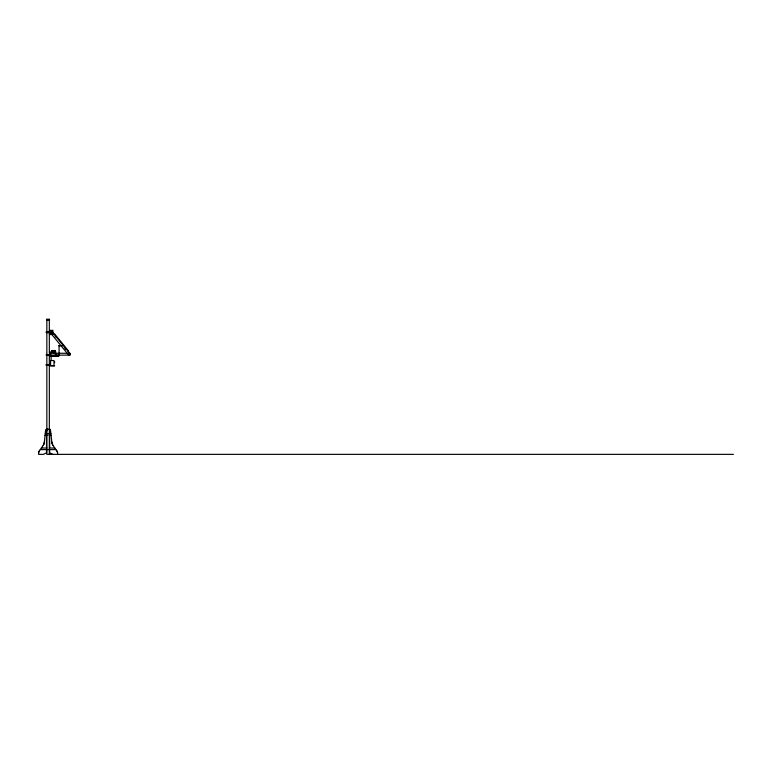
<?xml version="1.0" encoding="UTF-8"?>
<svg xmlns="http://www.w3.org/2000/svg" width="772" height="772" viewBox="0 0 772 772"><rect width="100%" height="100%" fill="white"/><g stroke="black" fill="none" stroke-linecap="round" stroke-linejoin="round"><path stroke-width="1.16" d="M46.513 449.613L46.513 452.846L43.357 454.361L38.6 454.361L38.6 453.174A3.754 3.744 -90 0 1 39.285 451.012L43.232 445.367A8.164 8.164 0 0 0 44.351 442.018L45.635 429.879L46.513 429.049L50.412 429.464L51.83 442.018A8.164 8.164 0 0 0 52.95 445.367L56.906 451.012A3.754 3.744 -90 0 1 57.582 453.174L57.582 454.361M54.551 350.864L55.169 350.893M50.788 333.205L51.946 331.671M68.679 353.759C68.776 356.201 70.754 353.045 68.187 353.267L68.187 354.531M53.596 351.25L54.204 350.652M69.123 353.576L69.779 353.537M51.367 332.442L52.091 331.844M51.232 333.755L52.679 332.568M54.059 334.257L54.542 333.871L68.718 351.241L68.235 351.636M55.111 337.026L55.835 336.428M64.163 348.124L64.887 347.535M65.34 349.571L66.064 348.983M67.376 353.537L69.239 355.13M69.49 354.734L68.862 354.744M46.523 319.203L49.64 319.203M46.523 320.129L49.64 320.129M46.156 331.97L50.209 331.97M46.156 332.597L50.209 332.597M52.921 334.508L49.495 334.508L49.495 330.368L52.921 330.368L52.921 334.508L50.807 331.69L52.921 334.401M62.378 345.817L59.068 345.817L59.068 355.487M52.033 350.951L53.905 350.951M55.632 352.061L51.27 352.061L51.27 351.443L55.632 351.443L55.632 354.087M46.214 354.512L50.267 354.512M46.214 355.139L50.267 355.139M58.527 356.114L52.921 352.283L49.495 352.283L49.495 356.423L58.527 356.423L49.813 356.114L49.813 352.283M46.059 364.577L50.112 364.577L50.112 365.195L46.059 365.195M45.22 433.796L50.962 433.796M45.056 435.369L47.082 435.369M49.109 435.369L51.135 435.369M41.37 448.03L46.976 448.03M49.215 448.03L54.812 448.03M40.26 449.613L55.922 449.613M733.4 454.361L46.841 454.361L46.841 355.139M52.824 454.361L49.678 452.846L49.678 449.613M69.557 354.637L68.312 353.267M58.768 345.509L59.367 346.117M58.768 355.188L59.367 355.786M55.323 351.443L55.323 350.507L54.387 350.507L54.387 351.443M54.619 361.489L54.619 362.734M54.001 365.532L54.001 360.553L50.576 360.553L50.576 365.532M52.515 351.443L52.515 350.507L51.579 350.507L51.579 351.443M51.135 356.577L51.097 360.553M49.813 330.368L49.813 334.508M49.678 429.049L49.678 433.796M49.678 435.369L49.678 448.03M49.331 320.129L49.331 330.918M49.331 333.311L49.331 352.495M49.331 356.085L49.331 454.361M48.086 354.512L48.086 355.139M48.028 331.97L48.028 332.597M47.932 364.577L47.932 365.195M47.304 429.049L47.304 430.631M46.841 320.129L46.841 354.512M46.513 429.049L46.513 433.796M46.513 435.369L46.513 448.03M52.95 445.367A8.145 8.116 -90 0 1 51.83 442.018M44.351 442.018A8.145 8.116 -90 0 1 43.232 445.367M56.906 451.012A3.763 3.763 0 0 1 57.582 453.174M38.6 453.174A3.763 3.763 0 0 1 39.285 451.012M50.469 353.952L51.367 355.13L70.049 355.13L70.049 353.267L51.367 353.267L50.469 353.952M51.734 350.864L52.332 351.038L51.734 350.864M51.502 331.12L50.055 332.307L68.949 355.467L70.397 354.29L51.502 331.12M49.948 363.641L49.64 365.822L54.619 365.822L49.948 365.532L49.948 363.641"/></g></svg>
